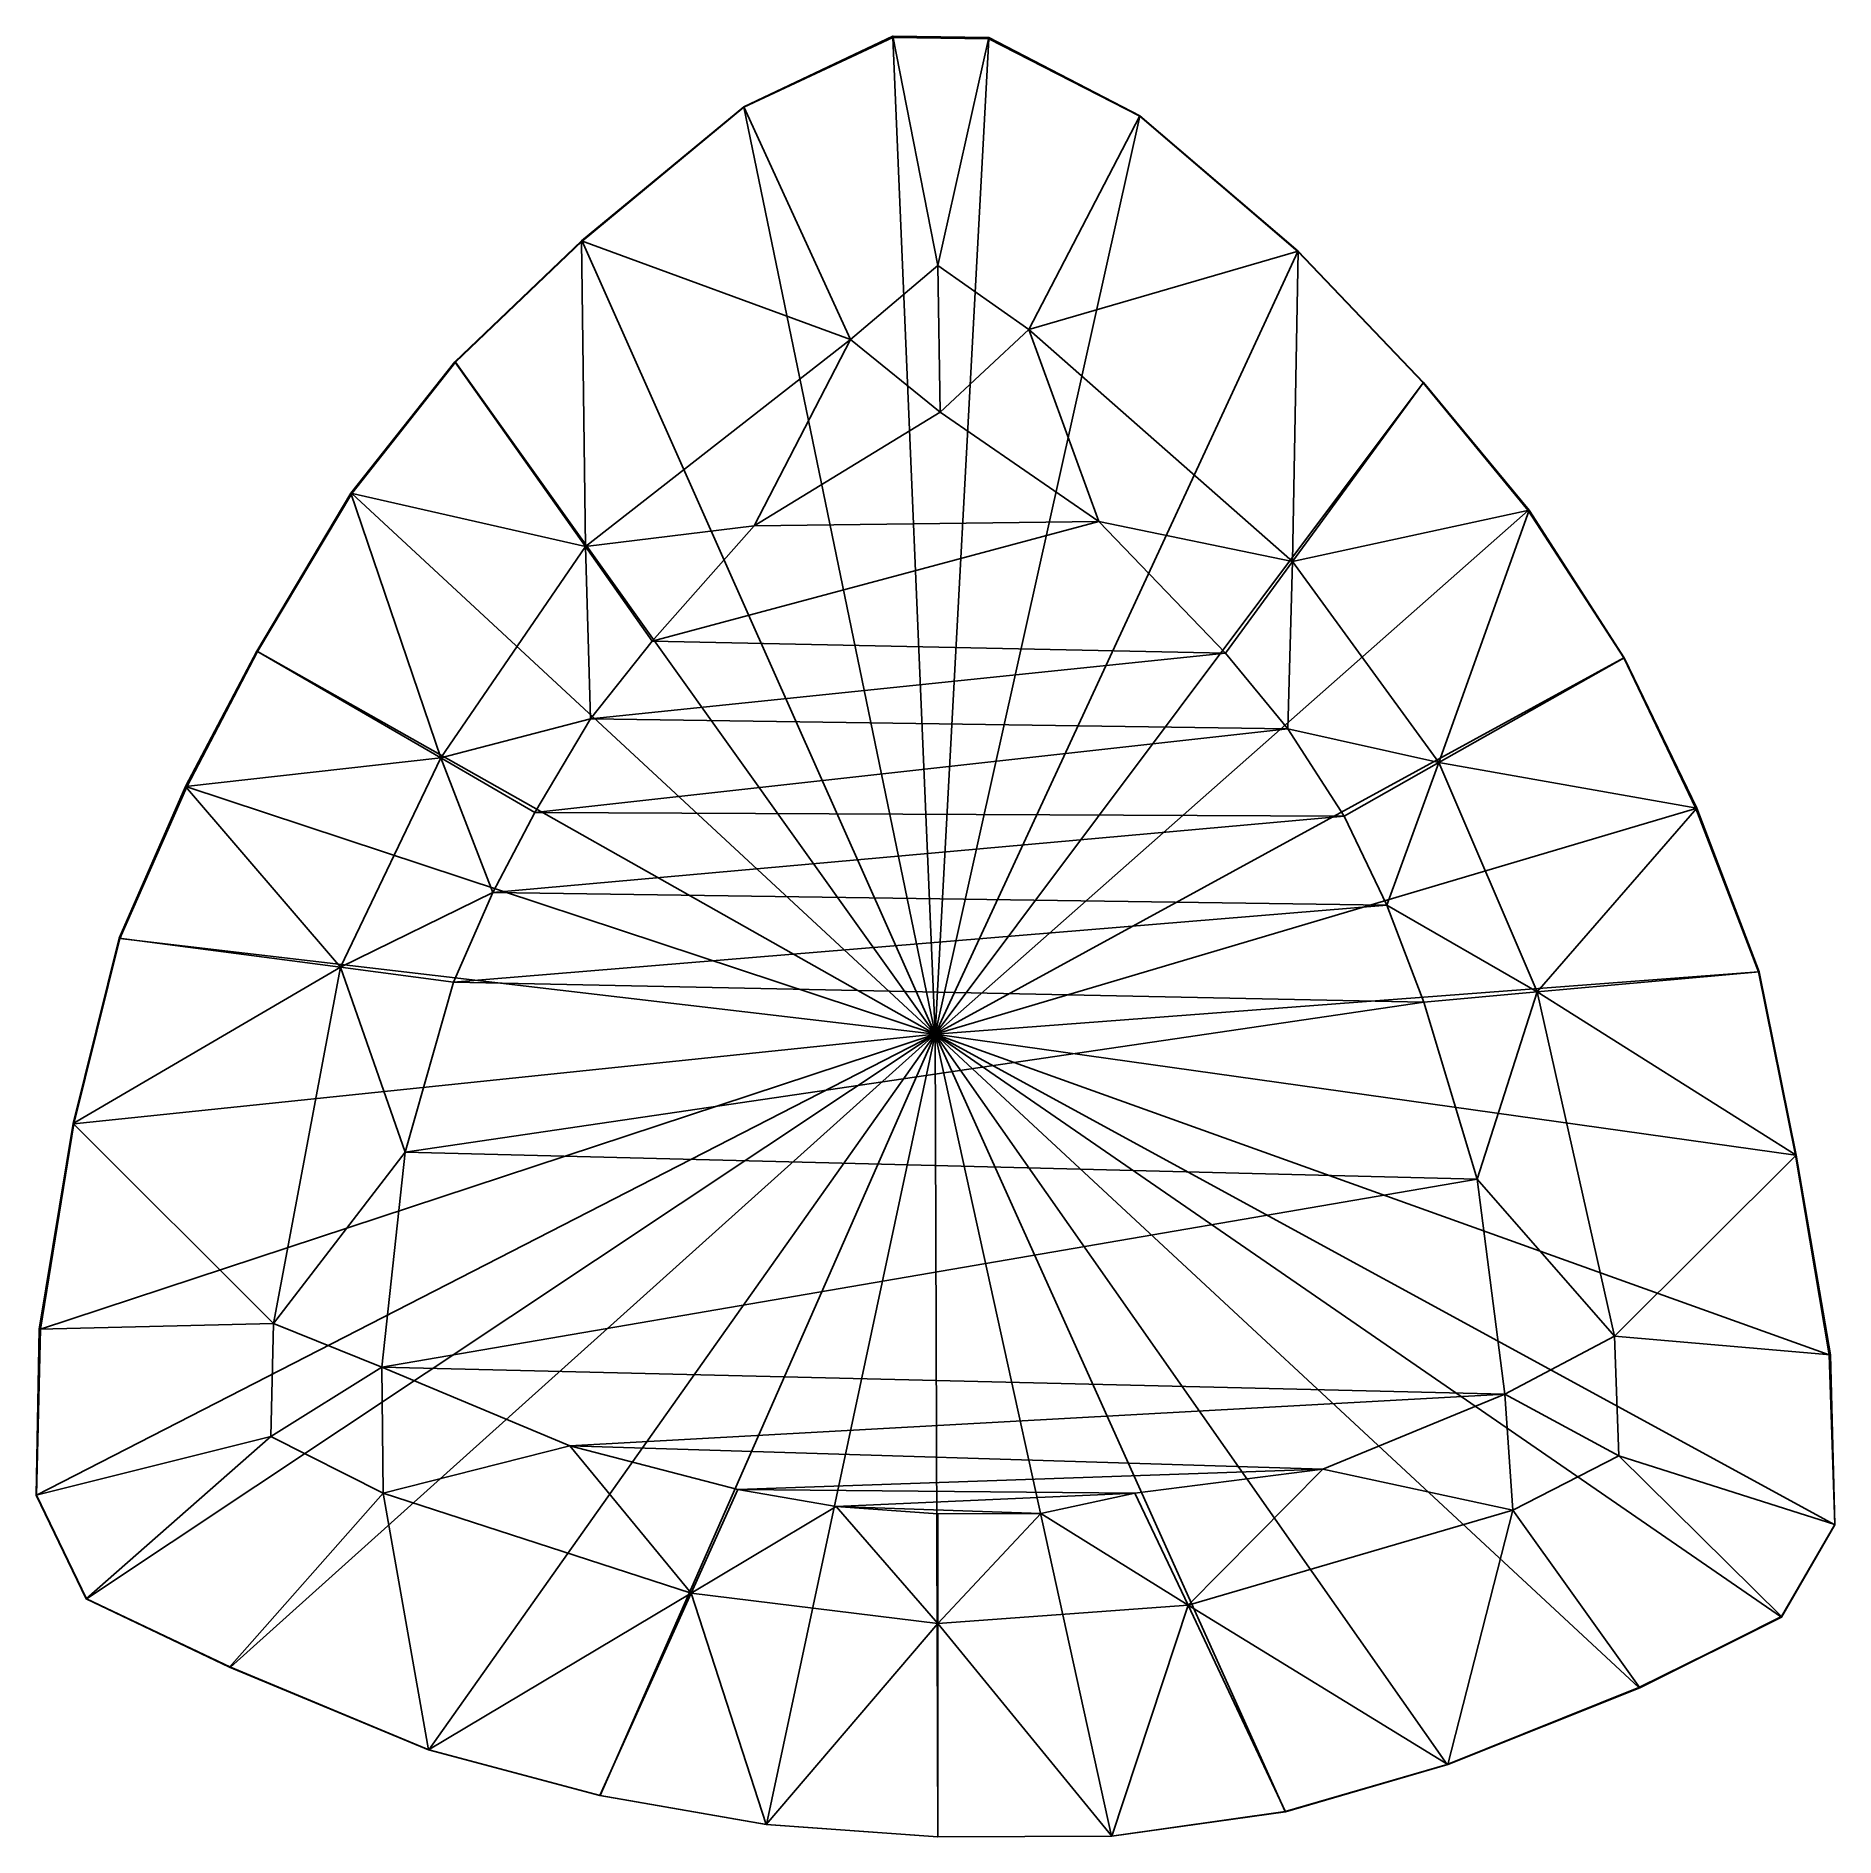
# Model space of a CAD drawing. Extents: x -3.99 to 4, y -4 to 4.
import ezdxf

# ---------------------------------------------------------------- set-up
doc = ezdxf.new("R2010")
doc.units = 0
doc.layers.add('NoName1', color=15, linetype='CONTINUOUS')

msp = doc.modelspace()

# ---------------------------------------------------------------- linework, layer by layer
at = {"layer": 'NoName1', "color": 0}
for points in [[(-0.18873, 3.993767, -0.427911), (-0.188974, 3.999989, -0.392457), (-0.851555, 3.684959, -0.392458), (-0.851488, 3.685004, -0.426855)], [(-0.188974, 3.999989, -0.392457), (0.011311, 2.980896, 0.255677), (-0.377717, 2.651315, 0.255662), (-0.851555, 3.684959, -0.392458)], [(-0.851488, 3.685004, -0.426855), (-0.85063, 3.684437, -0.766916), (-0.18873, 3.993767, -0.427911)], [(-0.18873, 3.993767, -0.427911), (-0.85063, 3.684437, -0.766916), (-0.000789, -0.43427, -4.679554)], [(0.236848, 3.987625, -0.427924), (0.236829, 3.993835, -0.392457), (-0.188974, 3.999989, -0.392457), (-0.18873, 3.993767, -0.427911)], [(0.236829, 3.993835, -0.392457), (0.011311, 2.980896, 0.255677), (-0.188974, 3.999989, -0.392457)], [(0.236848, 3.987625, -0.427924), (-0.18873, 3.993767, -0.427911), (-0.000789, -0.43427, -4.679554)], [(0.907501, 3.644079, -0.767088), (0.236848, 3.987625, -0.427924), (-0.000789, -0.43427, -4.679554)], [(0.907619, 3.64478, -0.392458), (0.415594, 2.69608, 0.255676), (0.011311, 2.980896, 0.255677), (0.236829, 3.993835, -0.392457)], [(0.907667, 3.644826, -0.426857), (0.907619, 3.64478, -0.392458), (0.236829, 3.993835, -0.392457), (0.236848, 3.987625, -0.427924)], [(0.907501, 3.644079, -0.767088), (0.907667, 3.644826, -0.426857), (0.236848, 3.987625, -0.427924)], [(-0.851488, 3.685004, -0.426855), (-0.851555, 3.684959, -0.392458), (-1.571428, 3.090416, -0.392461), (-1.571353, 3.090462, -0.426861)], [(-0.851555, 3.684959, -0.392458), (-0.377717, 2.651315, 0.255662), (-1.571428, 3.090416, -0.392461)], [(-1.571353, 3.090462, -0.426861), (-1.569582, 3.089329, -1.007424), (-0.85063, 3.684437, -0.766916), (-0.851488, 3.685004, -0.426855)], [(-0.85063, 3.684437, -0.766916), (-1.569582, 3.089329, -1.007424), (-0.000789, -0.43427, -4.679554)], [(1.609783, 3.043531, -1.00758), (0.907501, 3.644079, -0.767088), (-0.000789, -0.43427, -4.679554)], [(1.610894, 3.044424, -0.392461), (0.415594, 2.69608, 0.255676), (0.907619, 3.64478, -0.392458)], [(0.907667, 3.644826, -0.426857), (0.907501, 3.644079, -0.767088), (1.609783, 3.043531, -1.00758), (1.610934, 3.044472, -0.426863)], [(1.610934, 3.044472, -0.426863), (1.610894, 3.044424, -0.392461), (0.907619, 3.64478, -0.392458), (0.907667, 3.644826, -0.426857)], [(-1.571353, 3.090462, -0.426861), (-1.571428, 3.090416, -0.392461), (-2.134159, 2.552622, -0.392463), (-2.134079, 2.552668, -0.426867)], [(-1.571428, 3.090416, -0.392461), (-1.554751, 1.732152, 0.255667), (-2.134159, 2.552622, -0.392463)], [(-2.134079, 2.552668, -0.426867), (-2.132126, 2.551789, -1.143872), (-1.569582, 3.089329, -1.007424), (-1.571353, 3.090462, -0.426861)], [(-1.569582, 3.089329, -1.007424), (-2.132126, 2.551789, -1.143872), (-0.000789, -0.43427, -4.679554)], [(-1.571428, 3.090416, -0.392461), (-0.377717, 2.651315, 0.255662), (-1.554751, 1.732152, 0.255667)], [(2.166976, 2.460124, -1.144073), (1.609783, 3.043531, -1.00758), (-0.000789, -0.43427, -4.679554)], [(1.610894, 3.044424, -0.392461), (1.586078, 1.66522, 0.255667), (0.415594, 2.69608, 0.255676)], [(2.168565, 2.460927, -0.392464), (1.586078, 1.66522, 0.255667), (1.610894, 3.044424, -0.392461)], [(1.610934, 3.044472, -0.426863), (1.609783, 3.043531, -1.00758), (2.166976, 2.460124, -1.144073), (2.168599, 2.460977, -0.42687)], [(2.168599, 2.460977, -0.42687), (2.168565, 2.460927, -0.392464), (1.610894, 3.044424, -0.392461), (1.610934, 3.044472, -0.426863)], [(-0.377717, 2.651315, 0.255662), (0.011311, 2.980896, 0.255677), (0.021149, 2.329045, 0.392485)], [(0.011311, 2.980896, 0.255677), (0.415594, 2.69608, 0.255676), (0.021149, 2.329045, 0.392485)], [(-0.804795, 1.824901, 0.392482), (-1.554751, 1.732152, 0.255667), (-0.377717, 2.651315, 0.255662)], [(0.021149, 2.329045, 0.392485), (-0.804795, 1.824901, 0.392482), (-0.377717, 2.651315, 0.255662)], [(0.021149, 2.329045, 0.392485), (0.415594, 2.69608, 0.255676), (0.726411, 1.843987, 0.392483)], [(0.726411, 1.843987, 0.392483), (0.415594, 2.69608, 0.255676), (1.586078, 1.66522, 0.255667)], [(-2.134079, 2.552668, -0.426867), (-2.134159, 2.552622, -0.392463), (-2.596242, 1.969108, -0.392466), (-2.596157, 1.969156, -0.426873)], [(-2.134159, 2.552622, -0.392463), (-1.554751, 1.732152, 0.255667), (-2.596242, 1.969108, -0.392466)], [(-2.596157, 1.969156, -0.426873), (-2.592313, 1.967577, -1.213426), (-2.132126, 2.551789, -1.143872), (-2.134079, 2.552668, -0.426867)], [(-2.132126, 2.551789, -1.143872), (-2.592313, 1.967577, -1.213426), (-0.000789, -0.43427, -4.679554)], [(-0.000789, -0.43427, -4.679554), (2.633394, 1.892284, -1.213827), (2.166976, 2.460124, -1.144073)], [(2.63666, 1.89348, -0.392466), (1.586078, 1.66522, 0.255667), (2.168565, 2.460927, -0.392464)], [(2.168599, 2.460977, -0.42687), (2.166976, 2.460124, -1.144073), (2.633394, 1.892284, -1.213827), (2.636688, 1.893531, -0.426876)], [(2.636688, 1.893531, -0.426876), (2.63666, 1.89348, -0.392466), (2.168565, 2.460927, -0.392464), (2.168599, 2.460977, -0.42687)], [(-0.804795, 1.824901, 0.392482), (0.021149, 2.329045, 0.392485), (0.726411, 1.843987, 0.392483)], [(-2.596157, 1.969156, -0.426873), (-2.596242, 1.969108, -0.392466), (-3.014036, 1.266916, -0.392469), (-3.013947, 1.266966, -0.42688)], [(-2.596242, 1.969108, -0.392466), (-2.197028, 0.793641, 0.255663), (-3.014036, 1.266916, -0.392469)], [(-3.013947, 1.266966, -0.42688), (-3.011416, 1.26629, -1.237543), (-2.592313, 1.967577, -1.213426), (-2.596157, 1.969156, -0.426873)], [(-2.592313, 1.967577, -1.213426), (-3.011416, 1.26629, -1.237543), (-0.000789, -0.43427, -4.679554)], [(-2.596242, 1.969108, -0.392466), (-1.554751, 1.732152, 0.255667), (-2.197028, 0.793641, 0.255663)], [(-1.258178, 1.312191, 0.39248), (-0.804795, 1.824901, 0.392482), (0.726411, 1.843987, 0.392483)], [(1.28793, 1.257933, 0.392479), (-1.258178, 1.312191, 0.39248), (0.726411, 1.843987, 0.392483)], [(-0.000789, -0.43427, -4.679554), (3.057469, 1.237804, -1.237776), (2.633394, 1.892284, -1.213827)], [(1.28793, 1.257933, 0.392479), (0.726411, 1.843987, 0.392483), (1.586078, 1.66522, 0.255667)], [(2.63666, 1.89348, -0.392466), (2.236451, 0.772649, 0.255663), (1.586078, 1.66522, 0.255667)], [(3.059534, 1.238157, -0.392469), (2.236451, 0.772649, 0.255663), (2.63666, 1.89348, -0.392466)], [(2.636688, 1.893531, -0.426876), (2.633394, 1.892284, -1.213827), (3.057469, 1.237804, -1.237776), (3.059557, 1.23821, -0.426884)], [(3.059557, 1.23821, -0.426884), (3.059534, 1.238157, -0.392469), (2.63666, 1.89348, -0.392466), (2.636688, 1.893531, -0.426876)], [(-1.258178, 1.312191, 0.39248), (-1.554751, 1.732152, 0.255667), (-0.804795, 1.824901, 0.392482)], [(-1.531613, 0.966906, 0.392478), (-2.197028, 0.793641, 0.255663), (-1.554751, 1.732152, 0.255667)], [(-1.258178, 1.312191, 0.39248), (-1.531613, 0.966906, 0.392478), (-1.554751, 1.732152, 0.255667)], [(1.28793, 1.257933, 0.392479), (1.586078, 1.66522, 0.255667), (1.564922, 0.922154, 0.392478)], [(1.564922, 0.922154, 0.392478), (1.586078, 1.66522, 0.255667), (2.236451, 0.772649, 0.255663)], [(-1.531613, 0.966906, 0.392478), (-1.258178, 1.312191, 0.39248), (1.28793, 1.257933, 0.392479)], [(-3.013947, 1.266966, -0.42688), (-3.014036, 1.266916, -0.392469), (-3.330516, 0.666543, -0.392471), (-3.330424, 0.666594, -0.426887)], [(-3.014036, 1.266916, -0.392469), (-2.197028, 0.793641, 0.255663), (-3.330516, 0.666543, -0.392471)], [(-3.330424, 0.666594, -0.426887), (-3.325563, 0.665322, -1.21444), (-3.011416, 1.26629, -1.237543), (-3.013947, 1.266966, -0.42688)], [(-0.000789, -0.43427, -4.679554), (-3.011416, 1.26629, -1.237543), (-3.325563, 0.665322, -1.21444)], [(1.564922, 0.922154, 0.392478), (-1.531613, 0.966906, 0.392478), (1.28793, 1.257933, 0.392479)], [(3.377062, 0.568803, -1.214973), (3.057469, 1.237804, -1.237776), (-0.000789, -0.43427, -4.679554)], [(3.381493, 0.569538, -0.392472), (2.236451, 0.772649, 0.255663), (3.059534, 1.238157, -0.392469)], [(3.059557, 1.23821, -0.426884), (3.057469, 1.237804, -1.237776), (3.377062, 0.568803, -1.214973), (3.381512, 0.569593, -0.426891)], [(3.381512, 0.569593, -0.426891), (3.381493, 0.569538, -0.392472), (3.059534, 1.238157, -0.392469), (3.059557, 1.23821, -0.426884)], [(-1.77884, 0.551394, 0.392476), (-2.197028, 0.793641, 0.255663), (-1.531613, 0.966906, 0.392478)], [(-1.77884, 0.551394, 0.392476), (-1.531613, 0.966906, 0.392478), (1.564922, 0.922154, 0.392478)], [(1.815154, 0.534377, 0.392476), (-1.77884, 0.551394, 0.392476), (1.564922, 0.922154, 0.392478)], [(1.815154, 0.534377, 0.392476), (1.564922, 0.922154, 0.392478), (2.236451, 0.772649, 0.255663)], [(-3.330516, 0.666543, -0.392471), (-2.197028, 0.793641, 0.255663), (-2.642949, -0.136937, 0.255659)], [(-1.966115, 0.196132, 0.392475), (-2.642949, -0.136937, 0.255659), (-2.197028, 0.793641, 0.255663)], [(-1.77884, 0.551394, 0.392476), (-1.966115, 0.196132, 0.392475), (-2.197028, 0.793641, 0.255663)], [(1.815154, 0.534377, 0.392476), (2.236451, 0.772649, 0.255663), (2.005672, 0.138731, 0.392475)], [(2.005672, 0.138731, 0.392475), (2.236451, 0.772649, 0.255663), (2.673575, -0.246084, 0.255659)], [(3.381493, 0.569538, -0.392472), (2.673575, -0.246084, 0.255659), (2.236451, 0.772649, 0.255663)], [(-3.330424, 0.666594, -0.426887), (-3.330516, 0.666543, -0.392471), (-3.624918, -0.007923, -0.392474), (-3.624823, -0.00787, -0.426894)], [(-3.330516, 0.666543, -0.392471), (-2.642949, -0.136937, 0.255659), (-3.624918, -0.007923, -0.392474)], [(-3.624823, -0.00787, -0.426894), (-3.62198, -0.008276, -1.145053), (-3.325563, 0.665322, -1.21444), (-3.330424, 0.666594, -0.426887)], [(-3.325563, 0.665322, -1.21444), (-3.62198, -0.008276, -1.145053), (-0.000789, -0.43427, -4.679554)], [(3.655789, -0.157501, -1.145404), (3.377062, 0.568803, -1.214973), (-0.000789, -0.43427, -4.679554)], [(3.658364, -0.157449, -0.392475), (2.673575, -0.246084, 0.255659), (3.381493, 0.569538, -0.392472)], [(3.381512, 0.569593, -0.426891), (3.377062, 0.568803, -1.214973), (3.655789, -0.157501, -1.145404), (3.65838, -0.157392, -0.426899)], [(3.65838, -0.157392, -0.426899), (3.658364, -0.157449, -0.392475), (3.381493, 0.569538, -0.392472), (3.381512, 0.569593, -0.426891)], [(-1.966115, 0.196132, 0.392475), (-1.77884, 0.551394, 0.392476), (1.815154, 0.534377, 0.392476)], [(2.005672, 0.138731, 0.392475), (-1.966115, 0.196132, 0.392475), (1.815154, 0.534377, 0.392476)], [(-2.140326, -0.202974, 0.392473), (-2.642949, -0.136937, 0.255659), (-1.966115, 0.196132, 0.392475)], [(-2.140326, -0.202974, 0.392473), (-1.966115, 0.196132, 0.392475), (2.005672, 0.138731, 0.392475)], [(2.169509, -0.291453, 0.392473), (-2.140326, -0.202974, 0.392473), (2.005672, 0.138731, 0.392475)], [(2.169509, -0.291453, 0.392473), (2.005672, 0.138731, 0.392475), (2.673575, -0.246084, 0.255659)], [(-3.624823, -0.00787, -0.426894), (-3.624918, -0.007923, -0.392474), (-3.830344, -0.831223, -0.392478), (-3.830247, -0.831168, -0.426903)], [(-3.624918, -0.007923, -0.392474), (-2.642949, -0.136937, 0.255659), (-3.830344, -0.831223, -0.392478)], [(-3.830247, -0.831168, -0.426903), (-3.827148, -0.831428, -1.009553), (-3.62198, -0.008276, -1.145053), (-3.624823, -0.00787, -0.426894)], [(-3.62198, -0.008276, -1.145053), (-3.827148, -0.831428, -1.009553), (-0.000789, -0.43427, -4.679554)], [(-3.830344, -0.831223, -0.392478), (-2.642949, -0.136937, 0.255659), (-2.939295, -1.718961, 0.255656)], [(-2.354495, -0.958711, 0.392469), (-2.939295, -1.718961, 0.255656), (-2.642949, -0.136937, 0.255659)], [(-2.140326, -0.202974, 0.392473), (-2.354495, -0.958711, 0.392469), (-2.642949, -0.136937, 0.255659)], [(3.819765, -0.971191, -1.009978), (3.655789, -0.157501, -1.145404), (-0.000789, -0.43427, -4.679554)], [(3.822782, -0.971339, -0.392478), (2.673575, -0.246084, 0.255659), (3.658364, -0.157449, -0.392475)], [(3.65838, -0.157392, -0.426899), (3.655789, -0.157501, -1.145404), (3.819765, -0.971191, -1.009978), (3.822796, -0.97128, -0.426908)], [(3.822796, -0.97128, -0.426908), (3.822782, -0.971339, -0.392478), (3.658364, -0.157449, -0.392475), (3.65838, -0.157392, -0.426899)], [(-2.354495, -0.958711, 0.392469), (-2.140326, -0.202974, 0.392473), (2.169509, -0.291453, 0.392473)], [(2.405716, -1.078668, 0.39247), (-2.354495, -0.958711, 0.392469), (2.169509, -0.291453, 0.392473)], [(2.169509, -0.291453, 0.392473), (2.673575, -0.246084, 0.255659), (2.405716, -1.078668, 0.39247)], [(2.405716, -1.078668, 0.39247), (2.673575, -0.246084, 0.255659), (3.016325, -1.775113, 0.255654)], [(3.822782, -0.971339, -0.392478), (3.016325, -1.775113, 0.255654), (2.673575, -0.246084, 0.255659)], [(-3.992484, -2.481582, -0.426944), (-3.770612, -2.942107, -0.427148), (-0.000789, -0.43427, -4.679554)], [(-3.974292, -1.744089, -0.771771), (-3.992484, -2.481582, -0.426944), (-0.000789, -0.43427, -4.679554)], [(-3.827148, -0.831428, -1.009553), (-3.974292, -1.744089, -0.771771), (-0.000789, -0.43427, -4.679554)], [(-3.770612, -2.942107, -0.427148), (-3.130413, -3.245929, -0.773241), (-0.000789, -0.43427, -4.679554)], [(-3.130413, -3.245929, -0.773241), (-2.249689, -3.613462, -1.011204), (-0.000789, -0.43427, -4.679554)], [(-2.249689, -3.613462, -1.011204), (-1.489279, -3.815528, -1.146988), (-0.000789, -0.43427, -4.679554)], [(-1.489279, -3.815528, -1.146988), (-0.750518, -3.944216, -1.218413), (-0.000789, -0.43427, -4.679554)], [(-0.750518, -3.944216, -1.218413), (0.010287, -3.999402, -1.240139), (-0.000789, -0.43427, -4.679554)], [(3.758581, -3.022895, -0.427322), (3.995617, -2.613244, -0.427168), (-0.000789, -0.43427, -4.679554)], [(3.969964, -1.858384, -0.772473), (3.819765, -0.971191, -1.009978), (-0.000789, -0.43427, -4.679554)], [(3.995617, -2.613244, -0.427168), (3.969964, -1.858384, -0.772473), (-0.000789, -0.43427, -4.679554)], [(3.123679, -3.336079, -0.773816), (3.758581, -3.022895, -0.427322), (-0.000789, -0.43427, -4.679554)], [(2.273397, -3.67855, -1.011466), (3.123679, -3.336079, -0.773816), (-0.000789, -0.43427, -4.679554)], [(1.553616, -3.887299, -1.147136), (2.273397, -3.67855, -1.011466), (-0.000789, -0.43427, -4.679554)], [(0.78238, -3.995908, -1.218576), (1.553616, -3.887299, -1.147136), (-0.000789, -0.43427, -4.679554)], [(-0.000789, -0.43427, -4.679554), (0.010287, -3.999402, -1.240139), (0.78238, -3.995908, -1.218576)], [(-3.830247, -0.831168, -0.426903), (-3.830344, -0.831223, -0.392478), (-3.980141, -1.743855, -0.392482), (-3.980043, -1.743799, -0.426912)], [(-3.830344, -0.831223, -0.392478), (-2.939295, -1.718961, 0.255656), (-3.980141, -1.743855, -0.392482)], [(-3.980043, -1.743799, -0.426912), (-3.974292, -1.744089, -0.771771), (-3.827148, -0.831428, -1.009553), (-3.830247, -0.831168, -0.426903)], [(-2.459018, -1.912806, 0.392467), (-2.939295, -1.718961, 0.255656), (-2.354495, -0.958711, 0.392469)], [(-2.459018, -1.912806, 0.392467), (-2.354495, -0.958711, 0.392469), (2.405716, -1.078668, 0.39247)], [(3.975662, -1.858837, -0.392482), (3.016325, -1.775113, 0.255654), (3.822782, -0.971339, -0.392478)], [(3.822796, -0.97128, -0.426908), (3.819765, -0.971191, -1.009978), (3.969964, -1.858384, -0.772473), (3.975674, -1.858775, -0.426918)], [(3.975674, -1.858775, -0.426918), (3.975662, -1.858837, -0.392482), (3.822782, -0.971339, -0.392478), (3.822796, -0.97128, -0.426908)], [(2.52947, -2.032291, 0.392465), (-2.459018, -1.912806, 0.392467), (2.405716, -1.078668, 0.39247)], [(2.52947, -2.032291, 0.392465), (2.405716, -1.078668, 0.39247), (3.016325, -1.775113, 0.255654)], [(-3.980141, -1.743855, -0.392482), (-2.939295, -1.718961, 0.255656), (-2.952203, -2.221691, 0.255645), (-3.994675, -2.481385, -0.392485)], [(-3.980043, -1.743799, -0.426912), (-3.980141, -1.743855, -0.392482), (-3.994675, -2.481385, -0.392485), (-3.992484, -2.481582, -0.426944)], [(-3.974292, -1.744089, -0.771771), (-3.980043, -1.743799, -0.426912), (-3.992484, -2.481582, -0.426944)], [(-2.952203, -2.221691, 0.255645), (-2.939295, -1.718961, 0.255656), (-2.459018, -1.912806, 0.392467)], [(3.016325, -1.775113, 0.255654), (3.036242, -2.307441, 0.255649), (2.52947, -2.032291, 0.392465)], [(3.994677, -2.611606, -0.392485), (3.036242, -2.307441, 0.255649), (3.016325, -1.775113, 0.255654), (3.975662, -1.858837, -0.392482)], [(-2.452211, -2.473028, 0.255652), (-2.952203, -2.221691, 0.255645), (-2.459018, -1.912806, 0.392467)], [(-1.624036, -2.262248, 0.392464), (-2.459018, -1.912806, 0.392467), (2.52947, -2.032291, 0.392465)], [(-2.459018, -1.912806, 0.392467), (-1.624036, -2.262248, 0.392464), (-2.452211, -2.473028, 0.255652)], [(3.975674, -1.858775, -0.426918), (3.969964, -1.858384, -0.772473), (3.995617, -2.613244, -0.427168)], [(3.995617, -2.613244, -0.427168), (3.994677, -2.611606, -0.392485), (3.975662, -1.858837, -0.392482), (3.975674, -1.858775, -0.426918)], [(1.721536, -2.365783, 0.392464), (-1.624036, -2.262248, 0.392464), (2.52947, -2.032291, 0.392465)], [(2.52947, -2.032291, 0.392465), (2.56464, -2.548368, 0.255648), (1.721536, -2.365783, 0.392464)], [(3.036242, -2.307441, 0.255649), (2.56464, -2.548368, 0.255648), (2.52947, -2.032291, 0.392465)], [(-3.994675, -2.481385, -0.392485), (-2.952203, -2.221691, 0.255645), (-3.772633, -2.941992, -0.392487)], [(-3.772633, -2.941992, -0.392487), (-2.952203, -2.221691, 0.255645), (-2.452211, -2.473028, 0.255652), (-3.135259, -3.2463, -0.392488)], [(-1.624036, -2.262248, 0.392464), (-1.084929, -2.916671, 0.255648), (-2.452211, -2.473028, 0.255652)], [(-0.877318, -2.456346, 0.392464), (-1.624036, -2.262248, 0.392464), (1.721536, -2.365783, 0.392464)], [(-0.877318, -2.456346, 0.392464), (-1.084929, -2.916671, 0.255648), (-1.624036, -2.262248, 0.392464)], [(3.128536, -3.336828, -0.392488), (2.56464, -2.548368, 0.255648), (3.036242, -2.307441, 0.255649), (3.757501, -3.021312, -0.392487)], [(3.757501, -3.021312, -0.392487), (3.036242, -2.307441, 0.255649), (3.994677, -2.611606, -0.392485)], [(0.886486, -2.473107, 0.392464), (-0.877318, -2.456346, 0.392464), (1.721536, -2.365783, 0.392464)], [(0.886486, -2.473107, 0.392464), (1.721536, -2.365783, 0.392464), (1.123154, -2.969842, 0.255647)], [(1.721536, -2.365783, 0.392464), (2.56464, -2.548368, 0.255648), (1.123154, -2.969842, 0.255647)], [(-3.135259, -3.2463, -0.392488), (-2.452211, -2.473028, 0.255652), (-2.251633, -3.613186, -0.39249)], [(-2.251633, -3.613186, -0.39249), (-2.452211, -2.473028, 0.255652), (-1.084929, -2.916671, 0.255648)], [(-0.877318, -2.456346, 0.392464), (-0.440008, -2.532514, 0.392463), (-1.084929, -2.916671, 0.255648)], [(-0.440008, -2.532514, 0.392463), (-0.877318, -2.456346, 0.392464), (0.886486, -2.473107, 0.392464)], [(0.468319, -2.563103, 0.392463), (-0.440008, -2.532514, 0.392463), (0.886486, -2.473107, 0.392464)], [(0.886486, -2.473107, 0.392464), (1.123154, -2.969842, 0.255647), (0.468319, -2.563103, 0.392463)], [(-3.994675, -2.481385, -0.392485), (-3.772633, -2.941992, -0.392487), (-3.770612, -2.942107, -0.427148), (-3.992484, -2.481582, -0.426944)], [(-0.440008, -2.532514, 0.392463), (0.010589, -3.050977, 0.255647), (-1.084929, -2.916671, 0.255648)], [(0.010761, -2.565221, 0.392463), (-0.440008, -2.532514, 0.392463), (0.468319, -2.563103, 0.392463)], [(0.010761, -2.565221, 0.392463), (0.010589, -3.050977, 0.255647), (-0.440008, -2.532514, 0.392463)], [(2.275331, -3.678611, -0.39249), (1.123154, -2.969842, 0.255647), (2.56464, -2.548368, 0.255648)], [(2.275331, -3.678611, -0.39249), (2.56464, -2.548368, 0.255648), (3.128536, -3.336828, -0.392488)], [(0.468319, -2.563103, 0.392463), (1.123154, -2.969842, 0.255647), (0.010589, -3.050977, 0.255647)], [(0.010761, -2.565221, 0.392463), (0.468319, -2.563103, 0.392463), (0.010589, -3.050977, 0.255647)], [(3.758581, -3.022895, -0.427322), (3.757501, -3.021312, -0.392487), (3.994677, -2.611606, -0.392485), (3.995617, -2.613244, -0.427168)], [(-3.770612, -2.942107, -0.427148), (-3.772633, -2.941992, -0.392487), (-3.135259, -3.2463, -0.392488), (-3.135171, -3.246239, -0.426929)], [(-3.135171, -3.246239, -0.426929), (-3.130413, -3.245929, -0.773241), (-3.770612, -2.942107, -0.427148)], [(-2.251633, -3.613186, -0.39249), (-1.084929, -2.916671, 0.255648), (-1.490535, -3.815998, -0.39249)], [(-1.490535, -3.815998, -0.39249), (-1.084929, -2.916671, 0.255648), (-0.751514, -3.944717, -0.392491)], [(-0.751514, -3.944717, -0.392491), (-1.084929, -2.916671, 0.255648), (0.010589, -3.050977, 0.255647)], [(0.783487, -3.996411, -0.392491), (0.010589, -3.050977, 0.255647), (1.123154, -2.969842, 0.255647)], [(0.783487, -3.996411, -0.392491), (1.123154, -2.969842, 0.255647), (1.554805, -3.88772, -0.392491)], [(1.554805, -3.88772, -0.392491), (1.123154, -2.969842, 0.255647), (2.275331, -3.678611, -0.39249)], [(3.123679, -3.336079, -0.773816), (3.128556, -3.336763, -0.426933), (3.758581, -3.022895, -0.427322)], [(3.128556, -3.336763, -0.426933), (3.128536, -3.336828, -0.392488), (3.757501, -3.021312, -0.392487), (3.758581, -3.022895, -0.427322)], [(-0.751514, -3.944717, -0.392491), (0.010589, -3.050977, 0.255647), (0.010251, -3.999991, -0.392491)], [(0.010251, -3.999991, -0.392491), (0.010589, -3.050977, 0.255647), (0.783487, -3.996411, -0.392491)], [(-3.135171, -3.246239, -0.426929), (-3.135259, -3.2463, -0.392488), (-2.251633, -3.613186, -0.39249), (-2.251555, -3.613123, -0.426933)], [(-2.251555, -3.613123, -0.426933), (-2.249689, -3.613462, -1.011204), (-3.130413, -3.245929, -0.773241), (-3.135171, -3.246239, -0.426929)], [(3.128556, -3.336763, -0.426933), (3.123679, -3.336079, -0.773816), (2.273397, -3.67855, -1.011466), (2.27536, -3.678546, -0.426936)], [(2.27536, -3.678546, -0.426936), (2.275331, -3.678611, -0.39249), (3.128536, -3.336828, -0.392488), (3.128556, -3.336763, -0.426933)], [(-2.251555, -3.613123, -0.426933), (-2.251633, -3.613186, -0.39249), (-1.490535, -3.815998, -0.39249), (-1.490465, -3.815934, -0.426936)], [(-1.490465, -3.815934, -0.426936), (-1.489279, -3.815528, -1.146988), (-2.249689, -3.613462, -1.011204), (-2.251555, -3.613123, -0.426933)], [(2.27536, -3.678546, -0.426936), (2.273397, -3.67855, -1.011466), (1.553616, -3.887299, -1.147136), (1.554842, -3.887654, -0.426938)], [(1.554842, -3.887654, -0.426938), (1.554805, -3.88772, -0.392491), (2.275331, -3.678611, -0.39249), (2.27536, -3.678546, -0.426936)], [(-1.490465, -3.815934, -0.426936), (-1.490535, -3.815998, -0.39249), (-0.751514, -3.944717, -0.392491), (-0.751452, -3.944653, -0.426938)], [(-0.751452, -3.944653, -0.426938), (-0.750518, -3.944216, -1.218413), (-1.489279, -3.815528, -1.146988), (-1.490465, -3.815934, -0.426936)], [(1.554842, -3.887654, -0.426938), (1.553616, -3.887299, -1.147136), (0.78238, -3.995908, -1.218576), (0.783532, -3.996346, -0.426939)], [(0.783532, -3.996346, -0.426939), (0.783487, -3.996411, -0.392491), (1.554805, -3.88772, -0.392491), (1.554842, -3.887654, -0.426938)], [(-0.751452, -3.944653, -0.426938), (-0.751514, -3.944717, -0.392491), (0.010251, -3.999991, -0.392491), (0.010304, -3.999926, -0.426939)], [(0.010304, -3.999926, -0.426939), (0.010287, -3.999402, -1.240139), (-0.750518, -3.944216, -1.218413), (-0.751452, -3.944653, -0.426938)], [(0.010304, -3.999926, -0.426939), (0.010251, -3.999991, -0.392491), (0.783487, -3.996411, -0.392491), (0.783532, -3.996346, -0.426939)], [(0.783532, -3.996346, -0.426939), (0.78238, -3.995908, -1.218576), (0.010287, -3.999402, -1.240139), (0.010304, -3.999926, -0.426939)]]:
    msp.add_3dface(points, dxfattribs=at)

doc.saveas('drawing.dxf')
